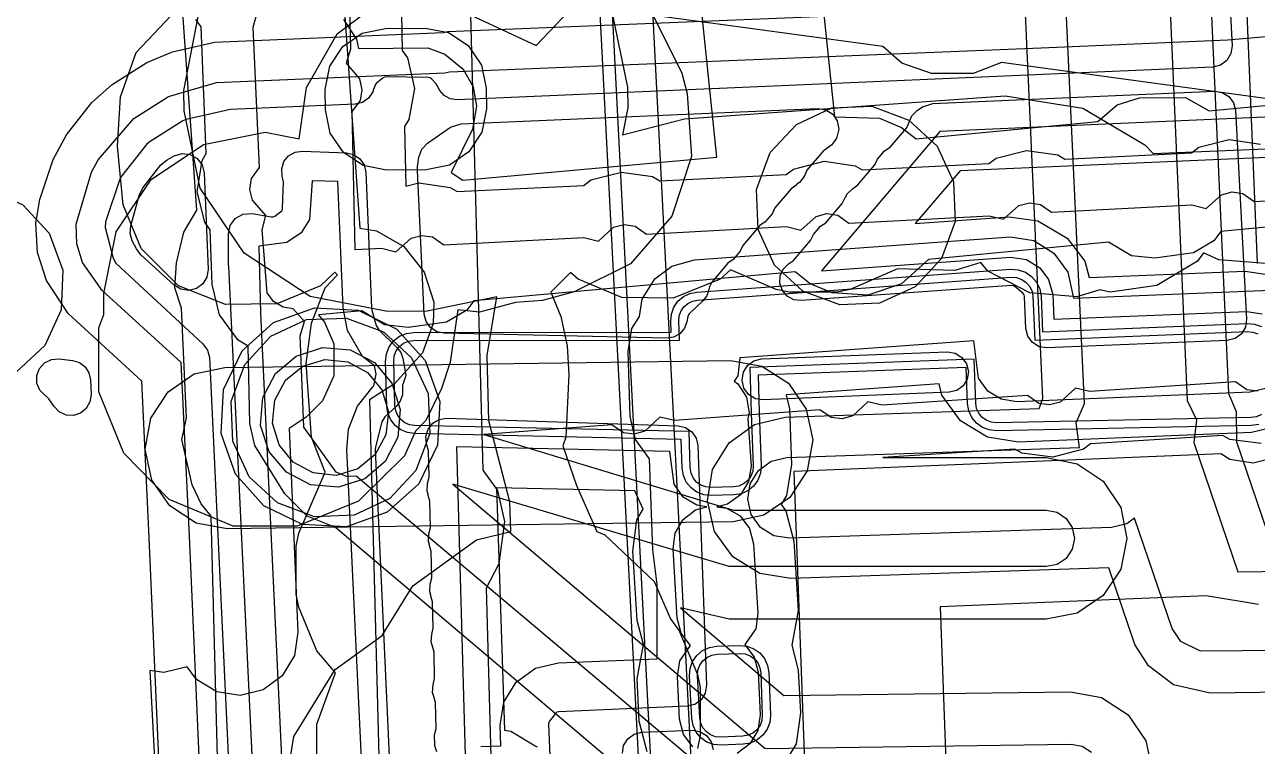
# Model space of a CAD drawing. Header units: metres. Extents: x 17722 to 17999, y 13535 to 15917.
# Drawn here: x 17944.55 to 17975.08, y 13644.64 to 13662.52 of the extents above; entities that cross this region are included whole.
import ezdxf

# ---------------------------------------------------------------- set-up
doc = ezdxf.new("R2010")
doc.units = ezdxf.units.M
for name, color, linetype in [('AI_GREENING_ALLOWED_ZONE', 4, 'Continuous'), ('AI_GREENING_EXCLUSIONS', 1, 'Continuous'), ('AI_GREENING_LAWN', 82, 'Continuous')]:
    doc.layers.add(name, color=color, linetype=linetype)

msp = doc.modelspace()

# ---------------------------------------------------------------- linework, layer by layer
at = {"layer": 'AI_GREENING_ALLOWED_ZONE'}
msp.add_lwpolyline([(17945.06, 13653.327), (17944.925, 13653.461), (17944.85, 13653.635), (17944.845, 13653.825), (17944.911, 13654.003), (17945.038, 13654.143), (17945.209, 13654.226), (17945.399, 13654.239), (17945.734, 13654.198), (17945.901, 13654.147), (17946.041, 13654.041), (17946.135, 13653.894), (17946.173, 13653.724), (17946.189, 13653.356), (17946.163, 13653.173), (17946.073, 13653.012), (17945.93, 13652.895), (17945.755, 13652.838), (17945.571, 13652.848), (17945.403, 13652.924), (17945.274, 13653.056), (17945.147, 13653.247), (17945.078, 13653.315), (17945.06, 13653.327)], close=True, dxfattribs=at)
at = {"layer": 'AI_GREENING_EXCLUSIONS'}
for points in [[(17937.81, 13581.613), (17949.419, 13600.49), (17949.552, 13600.909), (17949.929, 13601.592), (17950.214, 13601.82), (17950.428, 13602.153), (17949.162, 13650.342), (17948.915, 13650.645), (17948.695, 13651.119), (17948.436, 13652.246), (17948.559, 13652.776), (17948.432, 13655.492), (17948.268, 13655.995), (17948.307, 13656.619), (17948.485, 13657.379), (17948.807, 13657.925), (17946.211, 13694.508), (17945.589, 13694.609), (17944.864, 13694.899), (17944.581, 13695.101), (17921.652, 13696.691), (17898.97, 13691.755)], [(17937.81, 13581.613), (17949.419, 13600.49), (17949.552, 13600.909), (17949.929, 13601.592), (17950.214, 13601.82), (17950.428, 13602.153), (17949.162, 13650.342), (17948.915, 13650.645), (17948.695, 13651.119), (17948.436, 13652.246), (17948.559, 13652.776), (17948.432, 13655.492), (17948.268, 13655.995), (17948.307, 13656.619), (17948.485, 13657.379), (17948.807, 13657.925), (17946.211, 13694.508), (17945.589, 13694.609), (17944.864, 13694.899), (17944.581, 13695.101), (17921.652, 13696.691), (17898.97, 13691.755)], [(17950.302, 13693.379), (17952.848, 13657.477), (17953.263, 13657.409), (17953.943, 13657.026), (17954.444, 13656.384), (17954.679, 13655.64), (17954.669, 13655.119), (17954.403, 13654.385), (17953.705, 13653.62), (17953.087, 13653.224), (17954.347, 13605.275)], [(17950.302, 13693.379), (17952.848, 13657.477), (17953.263, 13657.409), (17953.943, 13657.026), (17954.444, 13656.384), (17954.679, 13655.64), (17954.669, 13655.119), (17954.403, 13654.385), (17953.705, 13653.62), (17953.087, 13653.224), (17954.347, 13605.275)], [(17965.364, 13682.601), (17965.62, 13676.674), (17968.841, 13676.784), (17969.226, 13676.721), (17969.558, 13676.515), (17969.785, 13676.198), (17970.154, 13674.879), (17970.408, 13675.066), (17971.385, 13675.198), (17971.771, 13675.139), (17972.105, 13674.937), (17972.336, 13674.623), (17972.429, 13674.244), (17973.35, 13653.205), (17973.579, 13652.733), (17973.514, 13652.172), (17974.603, 13648.968), (17981.861, 13649.064)], [(17966.363, 13682.644), (17966.576, 13677.707), (17968.807, 13677.783), (17969.577, 13677.657), (17970.24, 13677.246), (17970.461, 13677.003), (17970.696, 13676.612), (17970.85, 13676.142), (17971.34, 13676.197), (17972.112, 13676.079), (17972.779, 13675.676), (17973.242, 13675.047), (17973.428, 13674.289), (17974.369, 13653.383), (17974.558, 13652.938), (17974.566, 13652.186), (17975.316, 13649.978)], [(17975.898, 13668.534), (17971.444, 13668.357), (17971.362, 13668.03), (17971.192, 13667.817), (17970.978, 13667.699), (17969.952, 13664.951), (17969.787, 13664.734), (17969.349, 13664.559), (17961.345, 13665.05), (17961.081, 13665.119), (17960.864, 13665.285), (17960.726, 13665.521), (17960.69, 13665.791), (17960.759, 13666.055), (17960.925, 13666.273), (17961.161, 13666.41), (17961.432, 13666.447), (17968.848, 13665.989), (17969.649, 13668.233), (17958.568, 13667.284), (17960.042, 13638.64)], [(17975.634, 13668.223), (17971.679, 13668.066), (17971.385, 13667.588), (17971.223, 13667.498), (17970.222, 13664.819), (17970.056, 13664.577), (17969.74, 13664.349), (17969.36, 13664.259), (17961.327, 13664.75), (17960.95, 13664.85), (17960.639, 13665.086), (17960.443, 13665.423), (17960.39, 13665.81), (17960.49, 13666.187), (17960.726, 13666.498), (17961.063, 13666.694), (17961.45, 13666.746), (17968.645, 13666.302), (17969.238, 13667.898), (17958.883, 13667.014), (17960.332, 13638.841)], [(17975.089, 13656.598), (17974.652, 13667.183), (17972.241, 13667.088), (17972.047, 13666.845), (17971.121, 13664.38), (17970.648, 13663.759), (17969.973, 13663.367), (17969.2, 13663.262), (17961.265, 13663.752), (17960.511, 13663.951), (17960.023, 13664.323), (17961.308, 13639.332)], [(17981.887, 13647.064), (17973.673, 13647.001), (17973.192, 13647.242), (17972.971, 13647.564), (17972.041, 13650.291), (17971.853, 13650.156), (17971.853, 13650.156), (17971.473, 13650.067), (17963.492, 13649.795), (17963.107, 13649.858), (17962.776, 13650.064), (17962.548, 13650.381), (17962.459, 13650.761), (17962.522, 13651.146), (17962.727, 13651.477), (17963.044, 13651.705), (17963.424, 13651.794), (17970.676, 13652.041), (17970.6, 13652.658), (17970.802, 13653.135), (17970.163, 13666.796)], [(17963.91, 13666.967), (17964.609, 13660.236), (17965.726, 13660.197), (17966.267, 13659.971), (17966.63, 13659.686), (17971.129, 13660.118), (17971.608, 13660.535), (17972.168, 13660.704), (17973.305, 13660.715), (17973.89, 13660.383), (17978.446, 13660.82)], [(17952.442, 13662.648), (17952.767, 13662.161), (17952.813, 13661.928), (17954.531, 13661.939), (17954.955, 13661.787), (17955.406, 13661.414), (17955.653, 13660.979), (17955.743, 13660.496), (17955.644, 13659.932), (17955.109, 13658.853), (17955.404, 13658.663), (17961.697, 13659.232), (17960.926, 13666.657)], [(17981.9, 13646.064), (17973.916, 13645.959), (17973.006, 13646.164), (17972.386, 13646.639), (17972.052, 13647.169), (17971.402, 13649.064), (17971.402, 13649.064), (17963.526, 13648.796), (17962.756, 13648.922), (17962.093, 13649.333), (17961.638, 13649.967), (17961.459, 13650.727), (17961.585, 13651.497), (17961.997, 13652.16), (17962.63, 13652.615), (17963.39, 13652.794), (17969.683, 13653.008), (17969.774, 13653.255), (17969.186, 13666.267)], [(17952.522, 13665.934), (17952.614, 13661.913), (17952.513, 13661.559), (17952.842, 13661.171), (17952.901, 13660.904), (17952.854, 13660.635), (17952.649, 13660.363), (17952.726, 13656.946), (17953.382, 13656.979), (17953.739, 13656.889), (17954.117, 13657.231), (17954.381, 13657.298), (17954.652, 13657.259), (17954.93, 13657.062), (17958.401, 13657.248), (17958.758, 13657.158), (17959.136, 13657.5), (17959.401, 13657.567), (17959.671, 13657.528), (17959.949, 13657.331), (17963.42, 13657.517), (17963.777, 13657.427), (17964.155, 13657.768), (17964.42, 13657.836), (17964.69, 13657.797), (17964.968, 13657.6), (17968.44, 13657.786), (17968.796, 13657.696), (17969.174, 13658.037), (17969.439, 13658.105), (17969.709, 13658.066), (17969.987, 13657.869), (17973.459, 13658.055), (17973.815, 13657.965), (17974.194, 13658.306), (17974.458, 13658.374), (17974.729, 13658.335), (17975.007, 13658.138), (17976.8, 13658.234)], [(17953.831, 13665.565), (17953.902, 13661.88), (17954.032, 13661.695), (17954.201, 13660.933), (17954.066, 13660.165), (17953.957, 13659.994), (17953.991, 13658.514), (17954.312, 13658.596), (17955.084, 13658.485), (17955.259, 13658.382), (17958.395, 13658.537), (17958.575, 13658.672), (17959.331, 13658.865), (17960.103, 13658.754), (17960.278, 13658.651), (17963.414, 13658.806), (17963.594, 13658.941), (17964.35, 13659.134), (17965.123, 13659.023), (17965.297, 13658.919), (17968.433, 13659.075), (17968.613, 13659.21), (17969.369, 13659.403), (17970.142, 13659.292), (17970.316, 13659.188), (17973.452, 13659.344), (17973.633, 13659.479), (17974.389, 13659.672), (17975.161, 13659.561)], [(17949.774, 13600.848), (17947.628, 13649.807), (17947.445, 13653.691), (17945.623, 13655.367), (17945.623, 13655.367), (17945.083, 13656.177), (17944.867, 13656.87), (17944.824, 13657.602), (17944.925, 13658.187), (17945.255, 13659.179), (17945.582, 13659.786), (17946.21, 13660.585), (17946.713, 13661.038), (17947.572, 13661.581), (17948.209, 13661.844), (17949.25, 13662.084), (17954.913, 13662.323), (17955.027, 13662.351), (17969.692, 13662.945), (17974.307, 13663.14), (17975.168, 13663.214)], [(17960.129, 13662.713), (17960.826, 13661.317), (17960.959, 13660.812), (17961.069, 13659.255), (17960.575, 13657.775), (17959.552, 13656.596), (17958.156, 13655.899), (17957.378, 13655.686), (17956.708, 13655.639), (17955.816, 13655.395), (17955.276, 13655.45), (17955.085, 13654.161), (17954.873, 13653.506), (17954.481, 13652.717), (17954.232, 13652.449), (17953.959, 13651.837), (17952.815, 13650.713), (17951.293, 13650.093), (17949.71, 13650.093), (17948.124, 13650.756), (17947, 13651.9), (17946.38, 13653.423), (17946.38, 13655.006), (17946.504, 13655.342), (17946.504, 13655.855), (17946.809, 13657.386), (17947.676, 13658.684), (17947.676, 13658.684), (17948.974, 13659.551), (17950.504, 13659.855), (17951.35, 13659.687), (17951.53, 13660.96), (17952.288, 13662.288), (17953.71, 13663.364)], [(17954.983, 13663.042), (17957.217, 13662.003), (17958.365, 13663.211)], [(17981.332, 13659.862), (17968.747, 13661.576), (17968.044, 13661.306), (17967.012, 13661.308), (17966.274, 13661.562), (17965.806, 13661.977), (17955.574, 13663.37), (17955.899, 13651.483), (17956.258, 13650.976), (17956.431, 13650.215), (17956.293, 13649.167), (17955.979, 13648.559), (17956.298, 13636.928)], [(17951.787, 13644.006), (17951.787, 13645.193), (17952.248, 13646.46), (17951.787, 13647.007), (17951.334, 13648.09), (17951.269, 13648.412), (17951.269, 13649.6), (17951.334, 13649.922), (17951.994, 13651.437), (17951.649, 13652.304), (17951.52, 13654.123), (17951.65, 13655.121), (17951.989, 13655.996), (17952.294, 13656.318), (17952.228, 13656.384), (17951.875, 13656.052), (17950.791, 13655.599), (17949.522, 13655.582), (17948.357, 13656.052), (17948.357, 13656.052), (17947.435, 13656.974), (17946.982, 13658.058), (17946.849, 13659.511), (17946.917, 13660.733), (17947.306, 13661.831), (17948.466, 13663.053)], [(17959.087, 13662.876), (17959.481, 13660.965), (17959.485, 13660.457), (17959.357, 13659.789), (17960.89, 13660.184), (17968.838, 13660.757), (17970.764, 13660.448), (17972.296, 13659.542), (17972.5, 13659.323), (17975.69, 13659.454)], [(17950.903, 13642.958), (17951.213, 13644.884), (17952.237, 13646.545), (17953.406, 13647.39), (17954.162, 13648.617), (17955.743, 13649.76), (17956.59, 13649.961), (17956.562, 13650.701), (17956.049, 13652.708), (17956.001, 13654.319), (17956.241, 13655.777), (17954.52, 13655.422), (17953.531, 13655.415), (17951.615, 13655.783), (17949.985, 13656.855), (17948.89, 13658.47), (17948.496, 13660.38), (17948.492, 13660.888), (17948.86, 13662.804)], [(17961.343, 13642.363), (17952.245, 13650.064), (17951.548, 13650.346), (17950.992, 13650.893), (17950.244, 13652.097), (17950.125, 13652.642), (17950.08, 13654.552), (17949.835, 13654.7), (17949.374, 13655.329), (17949.188, 13656.083), (17949.141, 13657.439), (17949.008, 13657.621), (17948.822, 13658.379), (17948.94, 13659.15), (17949.045, 13659.323), (17948.92, 13662.46), (17948.786, 13662.642)], [(17962.376, 13643.239), (17952.759, 13651.332), (17952.515, 13651.33), (17952.261, 13651.432), (17951.463, 13652.547), (17951.374, 13654.81), (17951.475, 13655.164), (17951.197, 13655.479), (17950.947, 13655.517), (17950.714, 13655.658), (17950.552, 13655.879), (17950.43, 13657.433), (17950.523, 13657.789), (17950.186, 13658.17), (17950.121, 13658.436), (17950.162, 13658.706), (17950.362, 13658.982), (17950.209, 13662.455), (17950.302, 13662.81)], [(17950.882, 13598.484), (17948.627, 13649.846), (17948.425, 13654.152), (17946.468, 13655.931), (17945.977, 13656.626), (17945.842, 13657.09), (17945.824, 13657.579), (17946.204, 13658.864), (17946.367, 13659.167), (17947.247, 13660.193), (17948.107, 13660.736), (17949.297, 13661.085), (17954.956, 13661.324), (17955.07, 13661.351), (17969.733, 13661.946), (17974.344, 13662.141), (17975.306, 13662.225)], [(17975.274, 13660.222), (17972.638, 13660.108), (17967.218, 13659.874), (17964.29, 13656.42), (17968.978, 13656.759), (17969.364, 13656.699), (17969.697, 13656.496), (17969.913, 13656.209), (17970.017, 13655.832), (17970.043, 13655.219), (17974.821, 13655.415), (17975.207, 13655.355)], [(17975.317, 13659.223), (17967.72, 13658.895), (17966.609, 13657.59), (17968.937, 13657.758), (17969.649, 13657.658), (17970.374, 13657.231), (17970.807, 13656.657), (17970.918, 13656.255), (17974.78, 13656.414), (17975.551, 13656.294)], [(17952.918, 13643.807), (17952.526, 13651.992), (17952.572, 13652.502), (17952.788, 13653.07), (17953.17, 13653.55), (17953.197, 13653.569), (17953.255, 13653.863), (17953.212, 13654.063), (17952.912, 13654.298), (17952.547, 13654.943), (17952.433, 13655.502), (17952.304, 13658.635), (17951.665, 13658.646), (17951.599, 13657.692), (17951.394, 13657.36), (17951.043, 13657.118), (17950.348, 13657.032), (17950.386, 13655.374), (17953.494, 13589.735)], [(17978.662, 13657.827), (17974.178, 13657.397), (17974.005, 13657.166), (17973.501, 13656.867), (17972.549, 13656.732), (17971.967, 13656.79), (17971.4, 13657.13), (17966.934, 13656.702), (17966.267, 13656.101), (17965.434, 13655.816), (17964.548, 13655.875), (17964.007, 13656.101), (17963.636, 13656.394), (17955.676, 13655.676), (17955.501, 13655.446), (17954.996, 13655.15), (17954.043, 13655.02), (17953.461, 13655.082), (17952.897, 13655.425), (17951.824, 13655.328), (17951.975, 13655.15), (17952.202, 13654.608), (17952.202, 13653.82), (17951.922, 13653.199), (17951.517, 13652.794), (17951.096, 13652.515), (17951.317, 13647.467), (17951.228, 13646.889), (17950.924, 13646.388), (17950.453, 13646.042), (17949.884, 13645.903), (17949.306, 13645.992), (17948.805, 13646.295), (17948.57, 13646.616), (17947.993, 13646.471), (17947.65, 13646.523), (17947.86, 13642.441)], [(17955.845, 13644.641), (17956.344, 13644.659), (17956.326, 13645.159), (17956.419, 13645.736), (17956.726, 13646.235), (17957.2, 13646.577), (17957.77, 13646.713), (17960.215, 13646.808), (17960.212, 13648.651), (17960.109, 13649.506), (17960.028, 13651.76), (17959.679, 13652.243), (17959.547, 13652.813), (17959.499, 13654.424), (17959.592, 13654.991), (17959.776, 13655.291), (17959.847, 13655.722), (17960.155, 13656.22), (17960.579, 13656.538), (17961.143, 13656.693), (17968.969, 13657.259), (17969.547, 13657.167), (17970.045, 13656.86), (17970.389, 13656.386), (17970.527, 13655.739), (17975.825, 13655.957)], [(17975.298, 13656.605), (17974.127, 13656.693), (17973.751, 13656.865), (17973.599, 13656.66), (17972.595, 13656.059), (17971.437, 13655.888), (17971.182, 13655.952), (17970.615, 13655.773), (17969.449, 13655.873), (17968.41, 13656.412), (17968.233, 13656.623), (17967.591, 13656.424), (17966.166, 13656.473), (17964.995, 13655.96), (17964.673, 13655.895), (17963.485, 13655.895), (17963.163, 13655.96), (17962.031, 13656.446), (17961.773, 13656.21), (17960.608, 13655.74), (17959.339, 13655.757), (17958.256, 13656.21), (17958.067, 13656.377), (17957.578, 13655.888), (17957.833, 13655.285), (17957.988, 13654.566), (17958.027, 13653.849), (17957.95, 13652.304), (17957.875, 13652.083), (17958.221, 13651.107), (17958.724, 13649.965), (17958.921, 13649.883), (17960.145, 13648.725), (17960.548, 13647.804), (17960.761, 13647.506), (17961.214, 13646.422), (17961.28, 13646.1), (17961.28, 13644.912), (17961.214, 13644.59)], [(17975.119, 13652.615), (17974.935, 13652.587), (17968.621, 13652.458), (17968.441, 13652.478), (17968.272, 13652.543), (17968.126, 13652.649), (17968.012, 13652.789), (17967.937, 13652.953), (17967.907, 13653.132), (17967.873, 13654.027), (17962.718, 13653.834), (17962.746, 13652.911), (17962.794, 13651.594), (17962.777, 13651.412), (17962.712, 13651.239), (17962.605, 13651.09), (17962.463, 13650.974), (17962.296, 13650.898), (17962.114, 13650.869), (17961.554, 13650.853), (17961.372, 13650.872), (17961.202, 13650.937), (17961.054, 13651.044), (17960.938, 13651.185), (17960.864, 13651.352), (17960.834, 13651.532), (17960.813, 13652.243), (17954.561, 13652.381), (17954.203, 13652.389), (17954.028, 13652.415), (17953.865, 13652.485), (17953.725, 13652.593), (17953.617, 13652.732), (17953.547, 13652.895), (17953.519, 13653.07), (17953.519, 13653.07), (17953.489, 13654.177), (17953.509, 13654.362), (17953.576, 13654.535), (17953.687, 13654.684), (17953.833, 13654.799), (17954.004, 13654.871), (17954.188, 13654.896), (17960.562, 13654.899), (17960.552, 13655.173), (17960.569, 13655.35), (17960.63, 13655.518), (17960.731, 13655.665), (17960.866, 13655.781), (17961.027, 13655.86), (17961.201, 13655.895), (17968.975, 13656.459), (17969.161, 13656.447), (17969.337, 13656.387), (17969.491, 13656.283), (17969.613, 13656.141), (17969.692, 13655.973), (17969.725, 13655.789), (17969.761, 13654.907), (17974.834, 13655.115), (17975.014, 13655.099), (17975.185, 13655.037)], [(17975.184, 13652.862), (17975.063, 13652.807), (17974.931, 13652.787), (17968.617, 13652.658), (17968.488, 13652.672), (17968.368, 13652.719), (17968.263, 13652.794), (17968.181, 13652.894), (17968.128, 13653.012), (17968.107, 13653.139), (17968.066, 13654.234), (17962.512, 13654.026), (17962.546, 13652.905), (17962.594, 13651.587), (17962.582, 13651.456), (17962.536, 13651.333), (17962.46, 13651.227), (17962.358, 13651.144), (17962.238, 13651.09), (17962.109, 13651.069), (17961.548, 13651.053), (17961.418, 13651.067), (17961.297, 13651.113), (17961.191, 13651.189), (17961.109, 13651.29), (17961.055, 13651.409), (17961.034, 13651.538), (17961.007, 13652.438), (17954.566, 13652.581), (17954.208, 13652.589), (17954.083, 13652.608), (17953.966, 13652.657), (17953.866, 13652.734), (17953.789, 13652.834), (17953.739, 13652.95), (17953.719, 13653.075), (17953.719, 13653.075), (17953.689, 13654.182), (17953.703, 13654.315), (17953.751, 13654.438), (17953.83, 13654.545), (17953.935, 13654.627), (17954.057, 13654.679), (17954.189, 13654.696), (17960.769, 13654.699), (17960.752, 13655.18), (17960.764, 13655.307), (17960.808, 13655.426), (17960.88, 13655.531), (17960.977, 13655.614), (17961.091, 13655.67), (17961.216, 13655.696), (17968.989, 13656.259), (17969.122, 13656.251), (17969.248, 13656.208), (17969.358, 13656.134), (17969.445, 13656.033), (17969.502, 13655.912), (17969.525, 13655.781), (17969.569, 13654.699), (17974.842, 13654.916), (17974.971, 13654.904), (17975.093, 13654.86)], [(17975.283, 13653.509), (17974.903, 13653.417), (17969.126, 13653.179), (17968.74, 13653.24), (17968.407, 13653.443), (17968.177, 13653.758), (17968.063, 13654.688), (17962.26, 13654.267), (17962.211, 13653.817), (17962.122, 13653.684), (17962.122, 13653.684), (17962.216, 13653.619), (17962.425, 13653.29), (17962.425, 13653.29), (17962.425, 13653.29), (17962.425, 13653.29), (17962.425, 13653.29), (17962.493, 13652.906), (17962.461, 13652.764), (17962.543, 13651.586), (17962.481, 13651.2), (17962.276, 13650.868), (17961.96, 13650.64), (17961.693, 13650.577), (17961.931, 13650.544), (17962.268, 13650.348), (17962.505, 13650.038), (17962.604, 13649.66), (17962.711, 13647.944), (17962.658, 13647.557), (17962.387, 13647.163), (17962.618, 13646.854), (17962.714, 13646.476), (17962.769, 13645.423), (17962.713, 13645.037), (17962.514, 13644.702), (17962.201, 13644.468)], [(17975.093, 13653.438), (17974.822, 13653.474), (17974.541, 13653.667), (17970.935, 13653.428), (17970.577, 13653.514), (17970.203, 13653.169), (17969.939, 13653.099), (17969.668, 13653.135), (17969.388, 13653.329), (17965.79, 13653.095), (17965.432, 13653.178), (17965.061, 13652.829), (17964.797, 13652.756), (17964.526, 13652.789), (17964.244, 13652.981), (17960.642, 13652.716), (17960.284, 13652.799), (17959.912, 13652.45), (17959.649, 13652.377), (17959.378, 13652.411), (17959.096, 13652.602), (17955.922, 13652.368), (17962.107, 13650.493), (17969.854, 13650.493), (17970.122, 13650.439), (17970.349, 13650.288), (17970.5, 13650.061), (17970.554, 13649.793), (17970.5, 13649.525), (17970.349, 13649.298), (17970.122, 13649.146), (17969.854, 13649.093), (17962.003, 13649.093), (17955.155, 13651.138), (17962.888, 13644.593), (17970.476, 13644.693), (17970.744, 13644.644), (17970.974, 13644.495)], [(17975.703, 13652.601), (17974.944, 13652.418), (17969.167, 13652.18), (17968.396, 13652.301), (17967.73, 13652.707), (17967.27, 13653.338), (17967.201, 13653.623), (17963.411, 13653.348), (17963.492, 13653.001), (17963.542, 13651.622), (17963.418, 13650.852), (17963.284, 13650.634), (17963.403, 13650.477), (17963.603, 13649.722), (17963.709, 13648.006), (17963.555, 13647.148), (17963.712, 13646.528), (17963.768, 13645.476), (17963.656, 13644.703), (17963.257, 13644.033)], [(17975.179, 13652.141), (17974.405, 13652.242), (17974.23, 13652.343), (17970.955, 13652.139), (17970.776, 13652.002), (17970.022, 13651.801), (17969.248, 13651.904), (17969.073, 13652.006), (17965.805, 13651.793), (17969.854, 13651.793), (17970.619, 13651.64), (17971.268, 13651.207), (17971.701, 13650.558), (17971.854, 13649.793), (17971.701, 13649.027), (17971.268, 13648.378), (17970.619, 13647.945), (17969.854, 13647.793), (17962.003, 13647.793), (17960.792, 13648.07), (17963.356, 13645.899), (17970.459, 13645.993), (17971.226, 13645.851), (17971.881, 13645.426), (17972.323, 13644.783), (17972.485, 13644.02)], [(17961.102, 13644.627), (17960.868, 13644.94), (17960.772, 13645.318), (17960.717, 13646.371), (17960.773, 13646.757), (17961.042, 13647.144), (17960.814, 13647.443), (17960.714, 13647.821), (17960.608, 13649.537), (17960.661, 13649.924), (17960.857, 13650.261), (17961.167, 13650.497), (17961.448, 13650.571), (17961.195, 13650.612), (17960.863, 13650.817), (17960.634, 13651.133), (17960.528, 13651.949), (17960.528, 13651.949), (17955.242, 13652.062), (17955.465, 13644.119)], [(17975.48, 13651.776), (17974.982, 13651.657), (17974.405, 13651.749), (17974.183, 13651.886), (17963.6, 13651.451), (17966.018, 13585.59)], [(17959.966, 13644.509), (17959.773, 13645.266), (17959.718, 13646.318), (17959.873, 13647.164), (17959.716, 13647.759), (17959.61, 13649.475), (17959.715, 13650.249), (17959.87, 13650.515), (17959.665, 13650.968), (17956.231, 13651.044), (17956.432, 13645.046), (17956.439, 13645.043), (17956.588, 13645.019), (17957.189, 13644.653), (17957.239, 13644.627)], [(17975.115, 13648.16), (17973.813, 13648.368), (17967.226, 13648.097), (17969.387, 13589.207)]]:
    msp.add_lwpolyline(points, dxfattribs=at)
for points in [[(17951.992, 13660.913), (17952.103, 13661.488), (17952.424, 13661.976), (17952.909, 13662.305), (17953.482, 13662.423), (17954.471, 13662.43), (17955.046, 13662.32), (17955.535, 13661.998), (17955.863, 13661.514), (17955.981, 13660.941), (17955.985, 13660.433), (17955.875, 13659.858), (17955.553, 13659.369), (17955.069, 13659.04), (17954.495, 13658.922), (17953.506, 13658.915), (17952.932, 13659.025), (17952.443, 13659.347), (17952.114, 13659.832), (17951.996, 13660.405), (17951.992, 13660.913)], [(17966.45, 13660.155), (17967.149, 13659.508), (17967.558, 13658.626), (17967.597, 13657.64), (17967.256, 13656.723), (17966.609, 13656.024), (17965.727, 13655.615), (17964.741, 13655.576), (17963.824, 13655.917), (17963.125, 13656.564), (17962.716, 13657.446), (17962.677, 13658.432), (17963.018, 13659.349), (17963.665, 13660.048), (17964.547, 13660.457), (17965.533, 13660.496), (17966.45, 13660.155)], [(17945.149, 13657.353), (17945.49, 13656.436), (17945.451, 13655.45), (17945.042, 13654.568), (17944.343, 13653.921), (17943.426, 13653.58), (17942.44, 13653.619), (17941.558, 13654.028), (17940.911, 13654.727), (17940.57, 13655.644), (17940.609, 13656.63), (17941.018, 13657.512), (17941.717, 13658.159), (17942.634, 13658.5), (17943.62, 13658.461), (17944.502, 13658.052), (17945.149, 13657.353)], [(17952.808, 13655.442), (17953.768, 13654.979), (17954.469, 13654.2), (17954.83, 13653.186), (17954.772, 13652.102), (17954.309, 13651.142), (17953.53, 13650.441), (17952.516, 13650.08), (17951.432, 13650.138), (17950.472, 13650.601), (17949.771, 13651.38), (17949.41, 13652.394), (17949.468, 13653.478), (17949.931, 13654.438), (17950.71, 13655.139), (17951.724, 13655.5), (17952.808, 13655.442)], [(17953.433, 13654.909), (17954.132, 13654.262), (17954.541, 13653.38), (17954.58, 13652.394), (17954.239, 13651.477), (17953.592, 13650.778), (17952.71, 13650.369), (17951.724, 13650.33), (17950.807, 13650.671), (17950.108, 13651.318), (17949.699, 13652.2), (17949.66, 13653.186), (17950.001, 13654.103), (17950.648, 13654.802), (17951.53, 13655.211), (17952.516, 13655.25), (17953.433, 13654.909)], [(17953.209, 13654.149), (17953.64, 13653.641), (17953.85, 13652.988), (17953.791, 13652.3), (17953.479, 13651.701), (17952.971, 13651.27), (17952.318, 13651.06), (17951.63, 13651.119), (17951.031, 13651.431), (17950.6, 13651.939), (17950.39, 13652.592), (17950.449, 13653.28), (17950.761, 13653.879), (17951.269, 13654.31), (17951.922, 13654.52), (17952.61, 13654.461), (17953.209, 13654.149)], [(17949.56, 13650.03), (17948.792, 13650.171), (17948.138, 13650.596), (17947.695, 13651.239), (17947.532, 13652.002), (17947.674, 13652.769), (17948.098, 13653.424), (17948.741, 13653.867), (17949.504, 13654.029), (17962.044, 13654.203), (17962.811, 13654.062), (17963.466, 13653.637), (17963.909, 13652.994), (17964.071, 13652.231), (17963.93, 13651.464), (17963.505, 13650.809), (17962.862, 13650.366), (17962.099, 13650.204), (17949.56, 13650.03)], [(17953.042, 13653.901), (17953.391, 13653.473), (17953.556, 13652.929), (17953.497, 13652.36), (17953.231, 13651.868), (17952.803, 13651.519), (17952.259, 13651.354), (17951.69, 13651.413), (17951.198, 13651.679), (17950.849, 13652.107), (17950.684, 13652.651), (17950.743, 13653.22), (17951.009, 13653.712), (17951.437, 13654.061), (17951.981, 13654.226), (17952.55, 13654.167), (17953.042, 13653.901)], [(17962.35, 13644.694), (17961.799, 13644.671), (17961.618, 13644.687), (17961.448, 13644.749), (17961.299, 13644.853), (17961.182, 13644.991), (17961.104, 13645.155), (17961.071, 13645.334), (17961.016, 13646.386), (17961.031, 13646.571), (17961.093, 13646.744), (17961.199, 13646.896), (17961.341, 13647.015), (17961.509, 13647.092), (17961.691, 13647.123), (17962.258, 13647.142), (17962.44, 13647.125), (17962.611, 13647.061), (17962.76, 13646.955), (17962.876, 13646.815), (17962.952, 13646.649), (17962.982, 13646.469), (17963.021, 13645.419), (17963.004, 13645.237), (17962.941, 13645.067), (17962.835, 13644.918), (17962.695, 13644.801), (17962.53, 13644.725), (17962.35, 13644.694)], [(17962.342, 13644.894), (17961.791, 13644.871), (17961.662, 13644.882), (17961.54, 13644.927), (17961.434, 13645.001), (17961.35, 13645.1), (17961.295, 13645.217), (17961.271, 13645.344), (17961.216, 13646.397), (17961.226, 13646.528), (17961.271, 13646.653), (17961.347, 13646.761), (17961.448, 13646.846), (17961.568, 13646.901), (17961.698, 13646.923), (17962.265, 13646.943), (17962.395, 13646.93), (17962.517, 13646.885), (17962.624, 13646.809), (17962.707, 13646.708), (17962.761, 13646.59), (17962.783, 13646.461), (17962.821, 13645.412), (17962.809, 13645.282), (17962.764, 13645.16), (17962.688, 13645.054), (17962.588, 13644.97), (17962.47, 13644.916), (17962.342, 13644.894)]]:
    msp.add_lwpolyline(points, close=True, dxfattribs=at)
at = {"layer": 'AI_GREENING_LAWN'}
for points in [[(17974.276, 13665.389), (17974.458, 13661.993), (17974.429, 13661.799), (17974.329, 13661.631), (17974.171, 13661.514), (17973.98, 13661.467), (17955.263, 13660.659), (17955.09, 13660.682), (17954.936, 13660.762), (17954.819, 13660.891), (17954.78, 13660.986), (17954.738, 13661.052), (17954.629, 13661.17), (17954.59, 13661.198), (17954.543, 13661.209), (17953.502, 13661.221), (17953.463, 13661.215), (17953.428, 13661.197), (17953.259, 13661.069), (17953.225, 13661.03), (17953.198, 13660.927), (17953.191, 13660.929), (17953.172, 13660.849), (17953.068, 13660.696), (17952.916, 13660.592), (17952.736, 13660.55), (17949.649, 13660.416), (17949.604, 13660.41), (17948.545, 13660.167), (17948.467, 13660.135), (17947.629, 13659.603), (17947.568, 13659.549), (17946.945, 13658.768), (17946.903, 13658.693), (17946.546, 13657.633), (17946.541, 13657.494), (17946.734, 13656.732), (17946.805, 13656.613), (17948.962, 13654.613), (17949.075, 13654.457), (17949.121, 13654.27), (17950.209, 13631.256)], [(17952.791, 13589.776), (17949.6, 13656.534), (17949.599, 13656.553), (17949.592, 13657.337), (17949.634, 13657.543), (17949.758, 13657.714), (17949.94, 13657.818), (17949.945, 13657.82), (17950.182, 13657.836), (17950.653, 13657.754), (17950.7, 13657.755), (17950.743, 13657.775), (17950.886, 13657.877), (17950.921, 13657.917), (17950.934, 13657.968), (17950.961, 13658.626), (17950.925, 13658.764), (17950.914, 13658.949), (17950.97, 13659.125), (17951.086, 13659.269), (17951.247, 13659.361), (17951.43, 13659.387), (17952.516, 13659.343), (17952.696, 13659.301), (17952.849, 13659.197), (17952.954, 13659.045), (17952.954, 13659.045), (17952.995, 13658.865), (17953.139, 13655.503), (17953.149, 13655.446), (17953.256, 13655.064), (17953.322, 13654.955), (17953.769, 13654.52), (17953.861, 13654.397), (17953.912, 13654.252), (17953.946, 13654.065), (17953.946, 13654.065), (17953.989, 13653.83), (17953.918, 13653.602), (17953.908, 13653.585), (17953.904, 13653.531), (17953.907, 13653.511), (17953.906, 13653.346), (17953.852, 13653.19), (17953.75, 13653.061), (17953.468, 13652.804), (17953.395, 13652.684), (17953.235, 13652.059), (17953.227, 13651.986), (17953.59, 13644.035)], [(17954.753, 13644.504), (17954.706, 13644.658), (17954.699, 13644.926), (17954.737, 13645.081), (17954.721, 13645.727), (17954.672, 13645.903), (17954.678, 13645.905), (17954.653, 13645.977), (17954.663, 13646.167), (17954.703, 13646.327), (17954.687, 13646.973), (17954.638, 13647.149), (17954.644, 13647.151), (17954.619, 13647.224), (17954.629, 13647.413), (17954.669, 13647.574), (17954.653, 13648.219), (17954.603, 13648.395), (17954.61, 13648.397), (17954.585, 13648.47), (17954.595, 13648.659), (17954.635, 13648.82), (17954.618, 13649.466), (17954.569, 13649.641), (17954.575, 13649.643), (17954.551, 13649.716), (17954.561, 13649.906), (17954.601, 13650.066), (17954.584, 13650.712), (17954.535, 13650.888), (17954.541, 13650.889), (17954.516, 13650.962), (17954.527, 13651.152), (17954.567, 13651.312), (17954.55, 13651.958), (17954.501, 13652.132), (17954.485, 13652.318), (17954.539, 13652.497), (17954.654, 13652.644), (17954.815, 13652.738), (17954.815, 13652.738), (17954.999, 13652.767), (17960.739, 13652.578), (17960.921, 13652.537), (17961.076, 13652.433), (17961.181, 13652.279), (17961.223, 13652.097), (17961.437, 13646.154), (17961.406, 13645.962), (17961.305, 13645.797), (17961.148, 13645.682), (17960.959, 13645.636), (17957.782, 13645.5), (17957.733, 13645.486), (17957.694, 13645.453), (17957.552, 13645.266), (17957.533, 13645.23), (17957.527, 13645.189), (17957.569, 13644.009)], [(17959.353, 13644.473), (17959.384, 13644.665), (17959.486, 13644.831), (17959.643, 13644.945), (17959.832, 13644.991), (17961.081, 13645.042), (17961.273, 13645.012), (17961.44, 13644.91), (17961.555, 13644.753), (17961.601, 13644.563)]]:
    msp.add_lwpolyline(points, dxfattribs=at)
for points in [[(17964.018, 13657.172), (17964.085, 13657.318), (17964.259, 13657.522), (17964.392, 13657.612), (17964.799, 13658.088), (17964.88, 13658.252), (17964.886, 13658.249), (17964.916, 13658.319), (17965.051, 13658.453), (17965.188, 13658.546), (17965.609, 13659.041), (17965.677, 13659.186), (17965.851, 13659.39), (17965.984, 13659.48), (17966.391, 13659.956), (17966.445, 13660.064), (17966.449, 13660.084), (17966.524, 13660.259), (17966.658, 13660.393), (17966.79, 13660.482), (17967.048, 13660.567), (17974.022, 13660.868), (17974.214, 13660.839), (17974.38, 13660.739), (17974.495, 13660.583), (17974.543, 13660.396), (17974.819, 13655.221), (17974.791, 13655.026), (17974.69, 13654.858), (17974.532, 13654.741), (17974.341, 13654.695), (17969.872, 13654.511), (17969.68, 13654.541), (17969.513, 13654.643), (17969.398, 13654.8), (17969.352, 13654.99), (17969.319, 13655.778), (17969.307, 13655.825), (17969.277, 13655.864), (17969.08, 13656.029), (17969.041, 13656.051), (17968.995, 13656.057), (17963.788, 13655.681), (17963.604, 13655.703), (17963.439, 13655.79), (17963.318, 13655.931), (17963.258, 13656.107), (17963.265, 13656.293), (17963.34, 13656.463), (17963.472, 13656.594), (17963.596, 13656.678), (17964.018, 13657.172)], [(17964.714, 13659.932), (17964.668, 13659.734), (17964.647, 13659.689), (17964.536, 13659.535), (17964.471, 13659.494), (17964.475, 13659.489), (17964.326, 13659.383), (17963.925, 13658.909), (17963.855, 13658.759), (17963.744, 13658.605), (17963.679, 13658.564), (17963.683, 13658.559), (17963.534, 13658.453), (17963.133, 13657.98), (17963.065, 13657.834), (17962.892, 13657.63), (17962.758, 13657.54), (17962.341, 13657.05), (17962.273, 13656.905), (17962.099, 13656.701), (17961.966, 13656.611), (17961.567, 13656.143), (17961.511, 13656.026), (17961.499, 13655.955), (17961.447, 13655.804), (17961.35, 13655.677), (17961.011, 13655.356), (17960.988, 13655.326), (17960.975, 13655.29), (17960.951, 13655.16), (17960.889, 13654.996), (17960.774, 13654.863), (17960.621, 13654.778), (17960.448, 13654.751), (17954.936, 13654.873), (17954.753, 13654.912), (17954.598, 13655.015), (17954.491, 13655.168), (17954.447, 13655.349), (17954.276, 13658.899), (17954.28, 13658.993), (17954.314, 13659.237), (17954.384, 13659.429), (17954.524, 13659.578), (17955.094, 13659.974), (17955.358, 13660.063), (17964.193, 13660.444), (17964.394, 13660.411), (17964.565, 13660.301), (17964.678, 13660.133), (17964.714, 13659.932)], [(17948.8, 13655.983), (17948.611, 13655.936), (17948.418, 13655.966), (17948.252, 13656.066), (17947.422, 13656.82), (17947.314, 13656.961), (17947.209, 13657.165), (17947.156, 13657.344), (17947.173, 13657.531), (17947.394, 13658.309), (17947.482, 13658.482), (17947.923, 13659.041), (17948.075, 13659.17), (17948.252, 13659.267), (17948.445, 13659.326), (17948.645, 13659.304), (17948.821, 13659.205), (17948.943, 13659.044), (17948.992, 13658.849), (17949.088, 13656.456), (17949.058, 13656.264), (17948.956, 13656.098), (17948.8, 13655.983)], [(17962.842, 13653.221), (17962.648, 13653.252), (17962.481, 13653.355), (17962.366, 13653.514), (17962.322, 13653.706), (17962.321, 13653.723), (17962.353, 13653.914), (17962.456, 13654.079), (17962.613, 13654.193), (17962.802, 13654.237), (17967.408, 13654.41), (17967.601, 13654.379), (17967.767, 13654.277), (17967.881, 13654.119), (17967.926, 13653.93), (17967.896, 13653.737), (17967.794, 13653.571), (17967.637, 13653.456), (17967.447, 13653.411), (17962.842, 13653.221)]]:
    msp.add_lwpolyline(points, close=True, dxfattribs=at)

doc.saveas('drawing.dxf')
